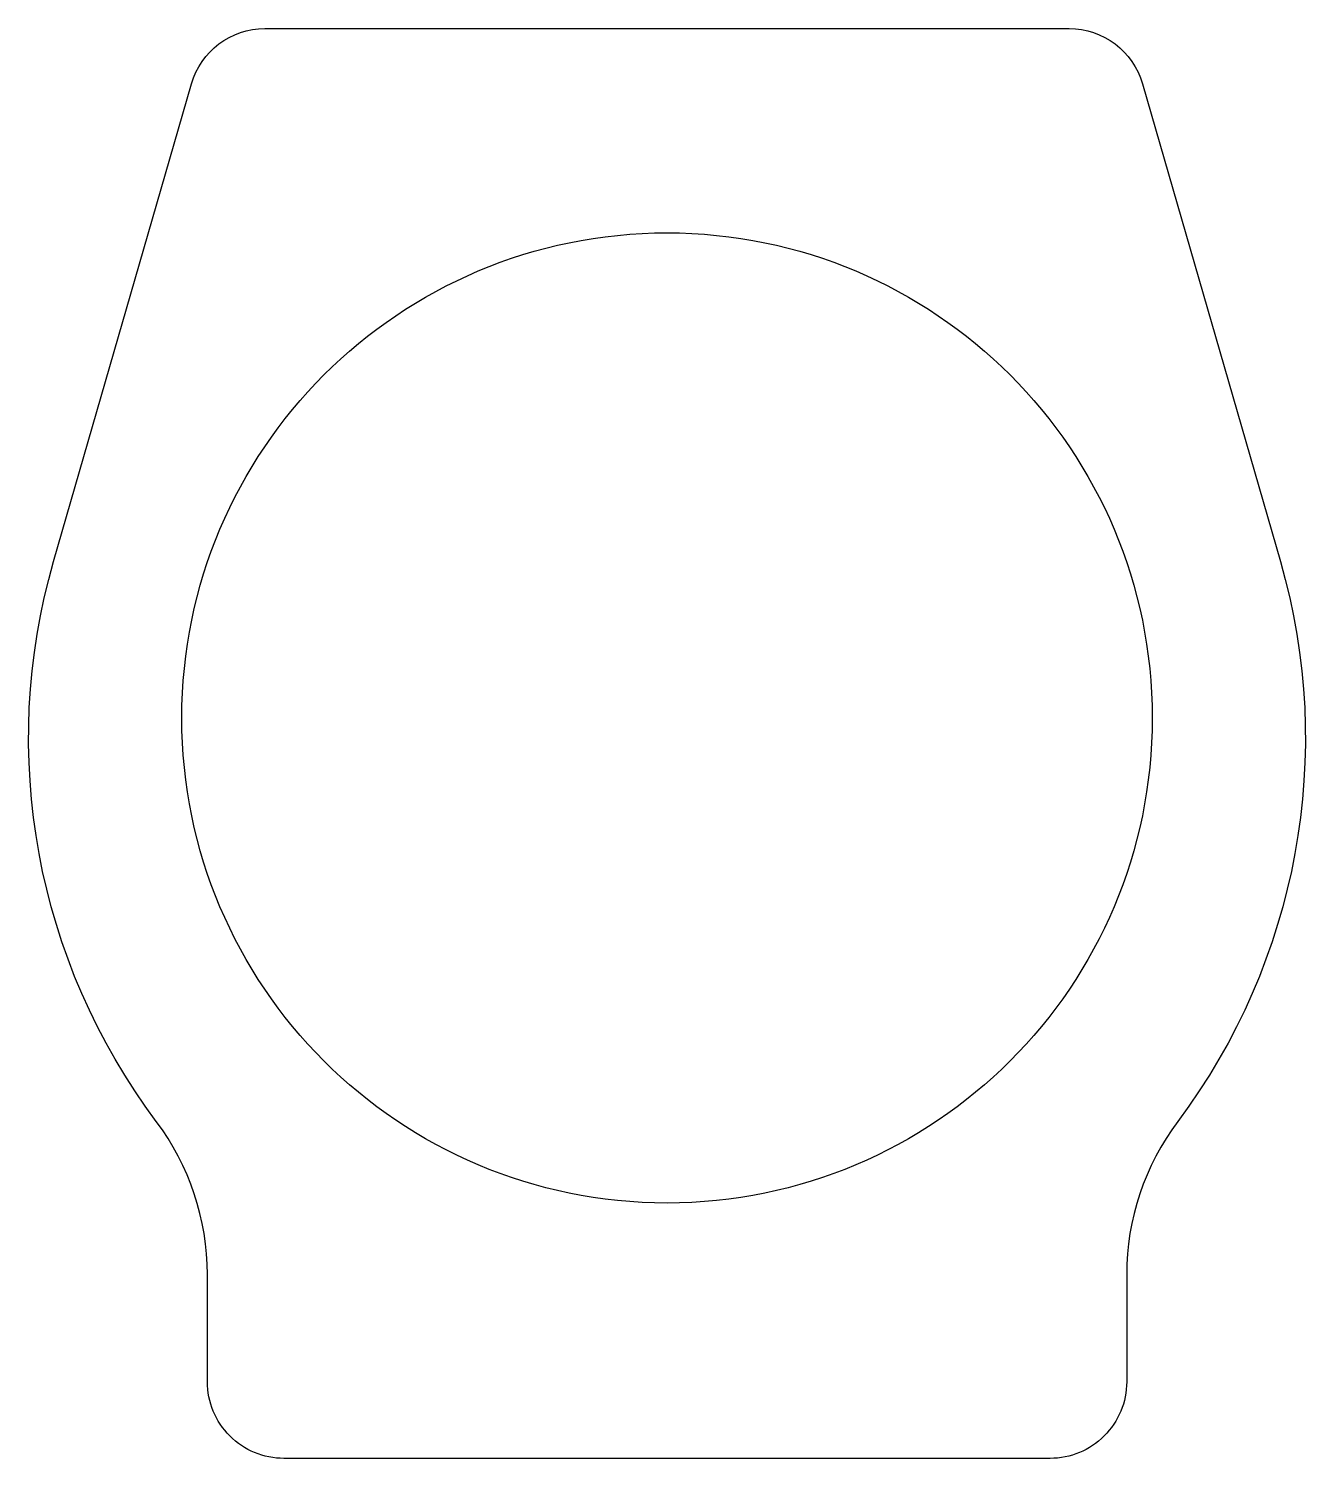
# Model space of a CAD drawing. Extents: x 254.2 to 279.2, y 244.9 to 272.9.
import ezdxf

# ---------------------------------------------------------------- set-up
doc = ezdxf.new("R2010")
doc.units = 0
doc.layers.add('ANA', color=220, linetype='CONTINUOUS')

msp = doc.modelspace()

# ---------------------------------------------------------------- linework, layer by layer
at = {"layer": 'ANA'}
msp.add_lwpolyline([(257.657, 246.445), (257.657, 248.545, 0.162278), (256.657, 251.545, -0.235289), (254.646, 262.509), (257.344, 271.86, -0.334153), (258.785, 272.945), (274.528, 272.945, -0.334153), (275.969, 271.86), (278.667, 262.509, -0.235289), (276.657, 251.545, 0.162278), (275.657, 248.545), (275.657, 246.445, -0.414214), (274.157, 244.945), (259.157, 244.945, -0.414214)], format="xyb", close=True, dxfattribs=at)
msp.add_circle((266.657, 259.445), 9.5, dxfattribs=at)

doc.saveas('drawing.dxf')
